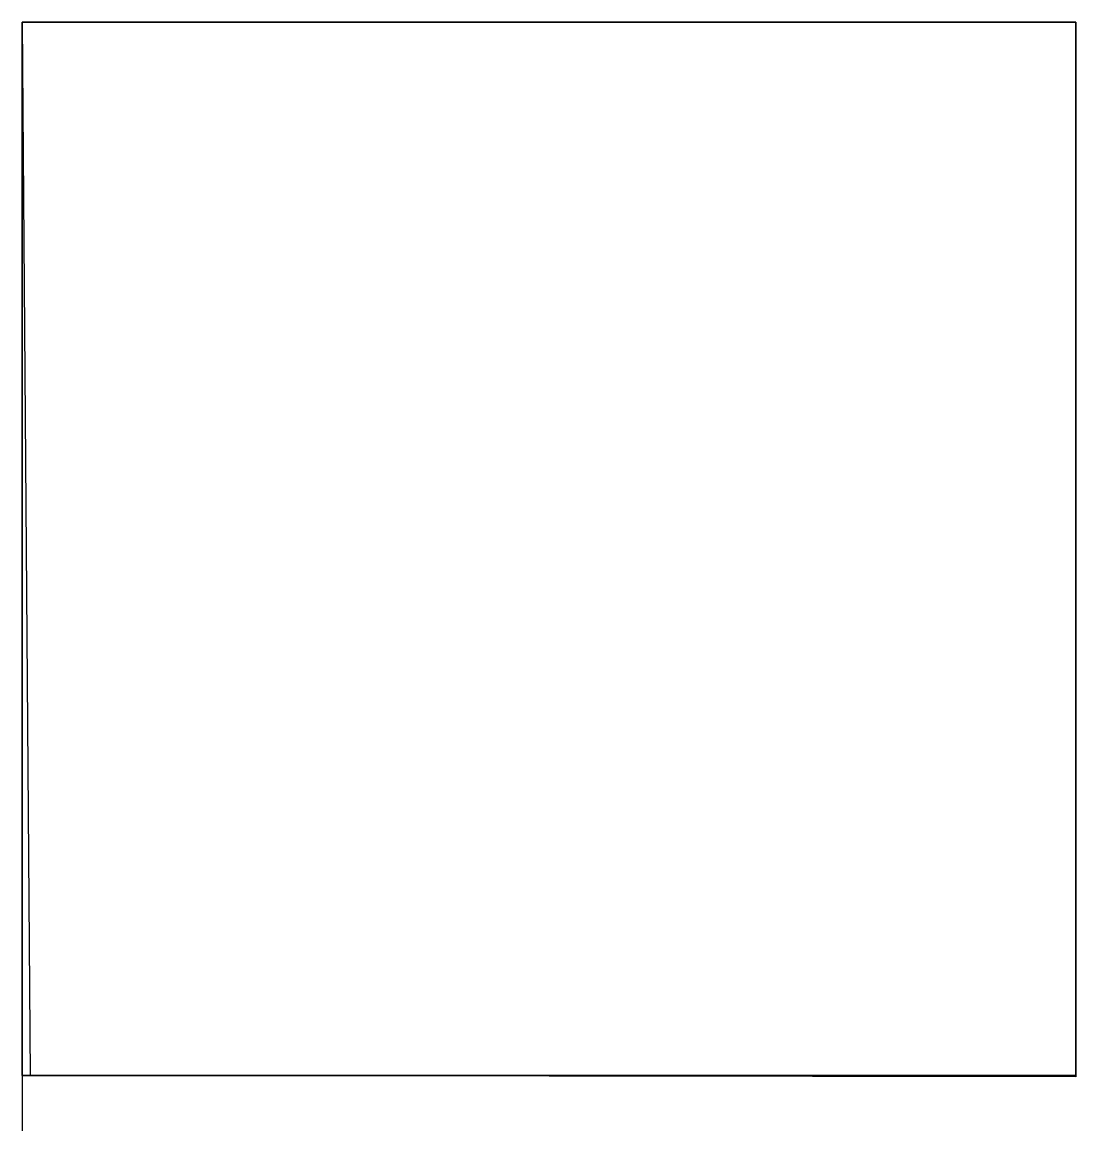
# Model space of a CAD drawing. Header units: millimetres. Extents: x 0 to 400, y -21 to 400.
import ezdxf

# ---------------------------------------------------------------- set-up
doc = ezdxf.new("R2010")
doc.units = ezdxf.units.MM
doc.layers.add('Layer1', color=10, linetype='Continuous')

msp = doc.modelspace()

# ---------------------------------------------------------------- linework, layer by layer
msp.add_line((0, 0), (0, -21))
at = {"layer": 'Layer1'}
for p, q in [((0, 0), (0, 400)), ((0, 400), (400, 400)), ((0, 400), (0, 400, 21)), ((0, 400, 21), (400, 400, 21)), ((0, 0, 21), (0, 400, 21)), ((400, 400), (400, 0)), ((400, 400, 21), (400, 400)), ((400, 0, 21), (400, 400, 21)), ((400, 0), (0, 0)), ((0, 0), (3, 0)), ((0, 0, 21), (400, 0, 21)), ((400, 0), (400, 0, 21))]:
    msp.add_line(p, q, dxfattribs=at)
for points in [[(0, 400, 21), (0, 0, 21), (400, 0, 21), (400, 400, 21)], [(0, 0), (400, 0), (400, 400), (0, 400)], [(400, 400), (400, 400, 21), (0, 400, 21), (0, 400)], [(0, 400), (0, 400, 21), (0, 0, 21), (0, 0)], [(400, -0.46, 21), (0, 0, 21), (0, 400, 21), (400, 400, 21)], [(0, 400), (3, 0), (400, 0), (400, 400)], [(400, 0), (400, 0, 21), (400, 400, 21), (400, 400)], [(0, 0), (0, 0, 21), (400, 0, 21), (400, 0)]]:
    msp.add_3dface(points, dxfattribs=at)

doc.saveas('drawing.dxf')
